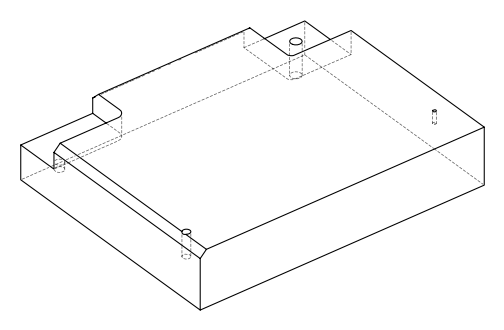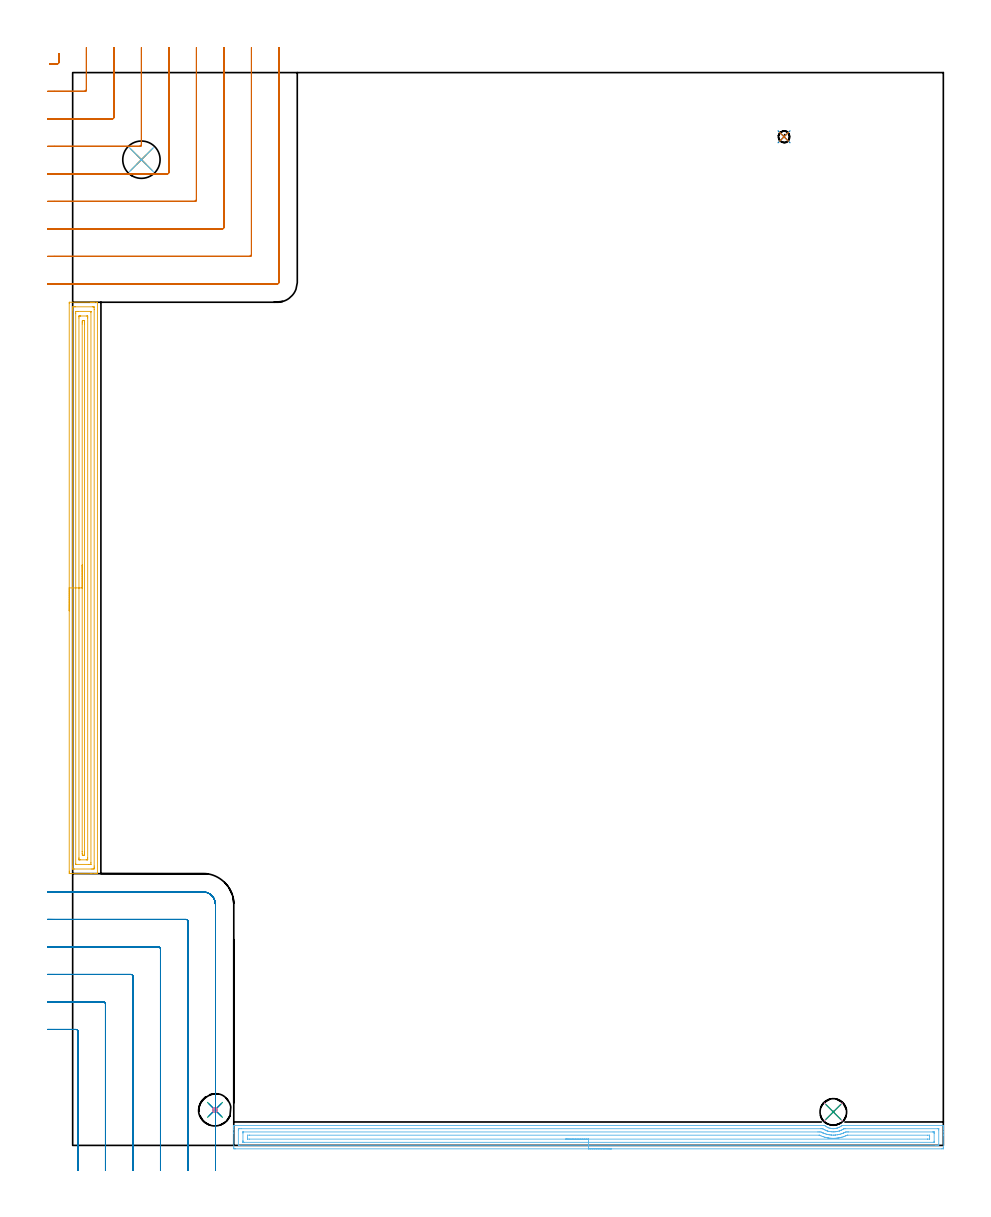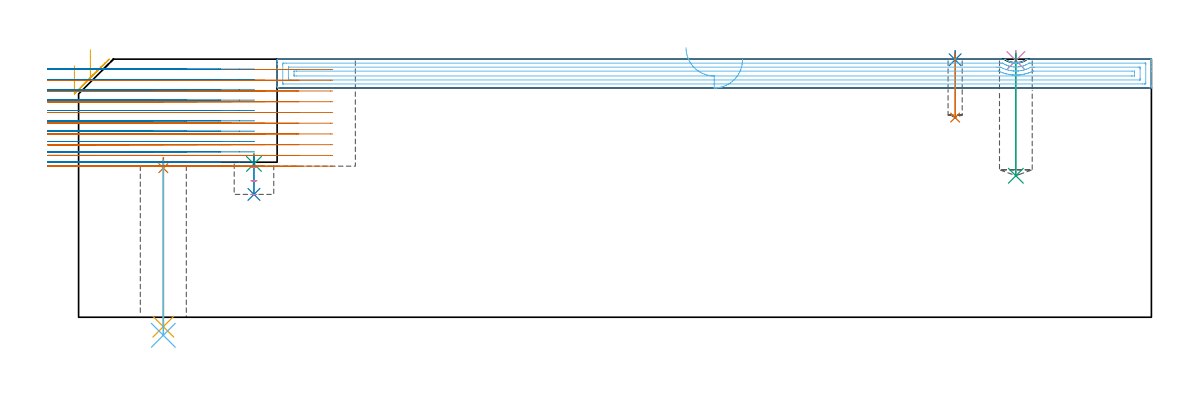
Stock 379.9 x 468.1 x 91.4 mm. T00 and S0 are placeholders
(PLAN: 14 operations, 8 tool changes, 61 min)
(1 SPOT_DRILL | STEP1HOLE | NXT0321_9005460120000 | 0.04 min | 4189 mm3)
(2 SPOT_DRILL_1 | STEP1POCKET | NXT0321_9005460120000 | 0.03 min | 0 mm3)
(3 SPOT_DRILL_2 | STEP1POCKET_1 | NXT0321_9005460120000 | 0.04 min | 4021 mm3)
(4 SPOT_DRILL_3 | STEP1POCKET_2 | NXT0321_9005460120000 | 0.03 min | 2 mm3)
(5 DRILL_THROUGH_HOLE_INTO_CENTER | STEP1HOLE | NXT0301_072 | 0.24 min | 4297 mm3)
(6 DRILL_TO_ENLARGE_THROUGH_HOLE | STEP1HOLE | UGT0301_287 | 0.26 min | 10539 mm3)
(7 DRILL_BLIND_HOLE_INTO_CENTER | STEP1POCKET | NXT0301_021 | 0.09 min | 387 mm3)
(8 DRILL_BLIND_HOLE_INTO_CENTER_1 | STEP1POCKET_1 | NXT0301_128 | 0.06 min | 1249 mm3)
(9 DRILL_BLIND_HOLE_INTO_CENTER_2 | STEP1POCKET_2 | NXT0301_087 | 0.17 min | 4196 mm3)
(10 MILL_ROUGH_BLIND_HOLE_CONTOUR | STEP1POCKET_1 | UGT0201_129 | Spiral | 0.13 min | 1137 mm3)
(11 AREA_MILL | FG_CHAMFER_SURFACE | UGT0205_001 | 10.18 min | 19858 mm3)
(12 AREA_MILL_1 | FG_CHAMFER_SURFACE_1 | UGT0205_001 | 10.15 min | 16409 mm3)
(13 MILL_CORNER_NOTCH_RECTANGULAR | CORNER_NOTCH_RECTANGULAR | NXT0201_012 | Follow Part, ap 4, ae 75% | 21.73 min | 363151 mm3)
(14 MILL_CORNER_NOTCH_RECTANGULAR_1 | CORNER_NOTCH_RECTANGULAR_1 | NXT0201_012 | Follow Part, ap 4, ae 75% | 17.79 min | 297462 mm3)
(TOOL NXT0321_9005460120000 | NC Spot Drill, 142deg, 12mm, Carbide, Uncoated | D12 PA142 FL30 Z2)
(TOOL NXT0301_072 | Carbide Drill 10.1mm [860.1-1010-051A1-MM 2214] | D10.1 PA140 FL71 Z2)
(TOOL UGT0301_287 | Twist Drill 16.3 mm | D16.3 PA118 FL125 Z2)
(TOOL NXT0301_021 | Carbide Drill 5mm [860.1-0500-015A1-MM 2214] | D5 PA140 FL28 Z2)
(TOOL NXT0301_128 | Carbide Drill 12mm [861.1-1200-036A1-GP GC34] | D12 PA150 FL37.4 Z2)
(TOOL NXT0301_087 | Carbide Drill 11.6mm [860.1-1160-058A1-MM 2214] | D11.6 PA140 FL72 Z2)
(TOOL UGT0201_129 | Carbide End Mill 11.9 | D11.9 FL15 Z4)
(TOOL UGT0205_001 | Chamfer Mill 20 x 3 x 45 deg. | D20 FL50 Z2)
(TOOL NXT0201_012 | ENDMILL 16mm [2P460-1600-NA 1630] | D16 FL38 Z6)
(OP 1 SPOT_DRILL)
G17 G21 G94 G90
T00 M6
G54
G17 G0 G90 X30. Y430.1 S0 M3
G43 Z101.4 H0
G94 G81 G98 Z52.798 F250. R56.5
G80
M5
M2
(OP 2 SPOT_DRILL_1)
G17 G21 G94 G90
T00 M6
G54
G17 G0 G90 X310.4 Y440.1 S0 M3
G43 Z101.4 H0
G94 G81 G98 Z91.185 F250. R94.4
G80
M5
M2
(OP 3 SPOT_DRILL_2)
G17 G21 G94 G90
T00 M6
G54
G17 G0 G90 X62.1 Y15.5 S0 M3
G43 Z101.4 H0
G94 G81 G98 Z54.297 F250. R57.9
G80
M5
M2
(OP 4 SPOT_DRILL_3)
G17 G21 G94 G90
T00 M6
G54
G17 G0 G90 X331.9 Y14.6 S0 M3
G43 Z101.4 H0
G94 G81 G98 Z90.901 F250. R94.4
G80
M5
M2
(OP 5 DRILL_THROUGH_HOLE_INTO_CENTER)
G17 G21 G94 G90
T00 M6
G54
G17 G0 G90 X30. Y430.1 S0 M3
G43 Z101.4 H1
G94 G73 G98 Z-3.338 F250. Q9.473 R55.5
G80
M5
M2
(OP 6 DRILL_TO_ENLARGE_THROUGH_HOLE)
G17 G21 G94 G90
T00 M6
G54
G17 G0 G90 X30. Y430.1 S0 M3
G43 Z101.4 H0
G94 G73 G98 Z-6.397 F250. Q14.974 R55.5
G80
M5
M2
(OP 7 DRILL_BLIND_HOLE_INTO_CENTER)
G17 G21 G94 G90
T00 M6
G54
G17 G0 G90 X310.4 Y440.1 S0 M3
G43 Z101.4 H1
G94 G81 G98 Z70.7 F250. R93.4
G80
M5
M2
(OP 8 DRILL_BLIND_HOLE_INTO_CENTER_1)
G17 G21 G94 G90
T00 M6
G54
G17 G0 G90 X62.1 Y15.5 S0 M3
G43 Z101.4 H1
G94 G81 G98 Z43.5 F250. R56.9
G80
M5
M2
(OP 9 DRILL_BLIND_HOLE_INTO_CENTER_2)
G17 G21 G94 G90
T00 M6
G54
G17 G0 G90 X331.9 Y14.6 S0 M3
G43 Z101.4 H1
G94 G81 G98 Z50.1 F250. R93.4
G80
M5
M2
(OP 10 MILL_ROUGH_BLIND_HOLE_CONTOUR)
G17 G21 G94 G90
T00 M6
G54
G17 G0 G90 X62.1 Y15.5 S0 M3
G43 Z101.4 H0
Z53.1
G94 G3 X62.625 Y16.025 R0.525 F250.
X62.1 Y16.55 R0.525
X61.05 Y15.5 R1.05
X62.1 Y16.55 R-1.05
X61.575 Y16.025 R0.525
X62.1 Y15.5 R0.525
G0 Z48.3
G3 X62.625 Y16.025 R0.525
X62.1 Y16.55 R0.525
X61.05 Y15.5 R1.05
X62.1 Y16.55 R-1.05
X61.575 Y16.025 R0.525
X62.1 Y15.5 R0.525
G0 Z43.5
G3 X62.625 Y16.025 R0.525
X62.1 Y16.55 R0.525
X61.05 Y15.5 R1.05
X62.1 Y16.55 R-1.05
X61.575 Y16.025 R0.525
X62.1 Y15.5 R0.525
G0 Z101.4
M5
M2
(OP 11 AREA_MILL)
G17 G21 G94 G90
T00 M6
G54
G17 G0 G90 X-1.5 Y233.25 S1061 M3
G43 Z101.4 H0
Z89.1
G94 G1 Y233.288 Z88.228 F250.
Y233.402 Z87.363
Y233.591 Z86.512
Y233.853 Z85.68
Y234.187 Z84.874
Y234.59 Z84.1
Y235.058 Z83.364
Y235.59 Z82.672
Y236.179 Z82.029
Y236.822 Z81.44
Y237.514 Z80.908
Y238.25 Z80.44
Y239.024 Z80.037
Y239.83 Z79.703
Y240.662 Z79.441
Y241.514 Z79.252
Y242.378 Z79.138
Y243.25 Z79.1
Y367.295
X-1.495 Y367.756 Z79.103
X-1.492 Y367.89 Z79.106
X-1.353 Y367.9 Z79.244
X7.73 Z88.324
X8.297 Z88.894
X8.61 Z89.206
X9.177 Z89.773
X9.49 Z90.084
X10.495 Y367.899 Z91.094
X10.794 Y367.89 Z91.393
X10.8 Y367.741 Z91.4
Y118.759
X10.794 Y118.61 Z91.393
X10.494 Y118.6 Z91.093
X10.115 Z90.715
X9.49 Z90.084
X8.297 Z88.894
X7.73 Z88.324
X-0.786 Z79.811
X-1.07 Y118.601 Z79.528
X-1.285 Y118.604 Z79.312
X-1.492 Y118.61 Z79.106
X-1.495 Y118.773 Z79.103
X-1.499 Y119.205 Z79.101
X-1.5 Y119.641 Z79.1
Y243.25
X-0.086 Z80.514
Y364.618
X-0.084 Y365.403 Z80.516
X-0.082 Y365.51 Z80.518
X-0.071 Y365.89 Z80.529
X0.309 Y365.897 Z80.909
X0.69 Y365.899 Z81.29
X1.186 Y365.9 Z81.786
X8.61 Y365.899 Z89.21
X9.109 Y365.896 Z89.709
X9.298 Y365.89 Z89.898
X9.379 Y365.864 Z89.979
X9.384 Y365.618 Z89.984
X9.385 Y365.51 Z89.985
X9.386 Y364.723 Z89.986
Y121.882
X9.384 Y121.097 Z89.984
X9.382 Y120.99 Z89.982
X9.371 Y120.61 Z89.971
X8.991 Y120.603 Z89.591
X8.61 Y120.601 Z89.21
X8.114 Y120.6 Z88.714
X0.69 Y120.601 Z81.29
X0.191 Y120.604 Z80.791
X0.001 Y120.61 Z80.601
X-0.079 Y120.636 Z80.521
X-0.084 Y120.882 Z80.516
X-0.085 Y120.99 Z80.515
X-0.086 Y121.777 Z80.514
Y243.25
X1.328 Z81.928
X1.329 Y363.078 Z81.929
X1.334 Y363.725 Z81.934
X1.335 Y363.846 Z81.935
X1.346 Y363.891 Z81.946
X1.402 Y363.896 Z82.002
X1.57 Y363.898 Z82.17
X2.278 Y363.9 Z82.878
X7.73 Y363.898 Z88.33
X7.902 Y363.894 Z88.502
X7.95 Y363.89 Z88.55
X7.965 Y363.885 Z88.565
X7.967 Y363.871 Z88.567
X7.97 Y363.807 Z88.57
X7.971 Y363.725 Z88.571
Y363.48
Y123.423
X7.966 Y122.775 Z88.566
X7.965 Y122.654 Z88.565
X7.954 Y122.61 Z88.554
X7.898 Y122.604 Z88.498
X7.73 Y122.602 Z88.33
X7.022 Y122.6 Z87.622
X1.57 Y122.601 Z82.17
X1.398 Y122.606 Z81.998
X1.35 Y122.61 Z81.95
X1.335 Y122.615 Z81.935
X1.333 Y122.629 Z81.933
X1.33 Y122.693 Z81.93
X1.329 Y122.775 Z81.929
X1.328 Y123.02 Z81.928
Y243.25
X2.743 Z83.343
Y361.048
X2.747 Y361.64 Z83.347
X2.75 Y361.841 Z83.35
X2.758 Y361.89 Z83.358
X2.805 Y361.893 Z83.405
X2.91 Y361.896 Z83.51
X3.33 Y361.9 Z83.93
X3.37 Z83.97
X6.01 Z86.61
X6.394 Y361.898 Z86.994
X6.49 Y361.896 Z87.09
X6.536 Y361.891 Z87.136
X6.551 Y361.887 Z87.151
X6.552 Y361.873 Z87.152
X6.555 Y361.776 Z87.155
X6.557 Y361.345 Z87.157
Y361.048
Y125.452
X6.553 Y124.86 Z87.153
X6.55 Y124.659 Z87.15
X6.542 Y124.61 Z87.142
X6.494 Y124.607 Z87.094
X6.39 Y124.604 Z86.99
X5.97 Y124.6 Z86.57
X5.93 Z86.53
X3.29 Z83.89
X2.906 Y124.602 Z83.506
X2.81 Y124.604 Z83.41
X2.763 Y124.609 Z83.363
X2.749 Y124.613 Z83.349
X2.748 Y124.627 Z83.348
X2.745 Y124.724 Z83.345
X2.743 Y125.155 Z83.343
Y125.452
Y243.25
X4.157 Z84.757
Y358.425
X4.16 Y359.263 Z84.76
X4.162 Y359.312 Z84.762
X4.21 Y359.89 Z84.81
X4.467 Y359.895 Z85.067
X5.09 Y359.89 Z85.69
X5.138 Y359.263 Z85.738
X5.14 Y359.212 Z85.74
X5.143 Y358.371 Z85.743
Y358.317
Y128.075
X5.14 Y127.237 Z85.74
X5.138 Y127.188 Z85.738
X5.09 Y126.61 Z85.69
X4.832 Y126.605 Z85.432
X4.21 Y126.61 Z84.81
X4.162 Y127.237 Z84.762
X4.16 Y127.288 Z84.76
X4.157 Y128.129 Z84.757
Y128.183
Y243.25
Y244.122 Z84.795
Y244.986 Z84.909
Y245.838 Z85.098
Y246.67 Z85.36
Y247.476 Z85.694
Y248.25 Z86.097
Y248.986 Z86.565
Y249.678 Z87.096
Y250.321 Z87.686
Y250.91 Z88.329
Y251.442 Z89.021
Y251.91 Z89.757
Y252.313 Z90.531
Y252.647 Z91.337
Y252.909 Z92.169
Y253.098 Z93.02
Y253.212 Z93.885
Y253.25 Z94.757
G0 Z101.4
M5
M2
(OP 12 AREA_MILL_1)
G17 G21 G94 G90
T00 M6
G54
G17 G0 G90 X235.1 Y-1.5 S1061 M3
G43 Z101.4 H0
Z91.2
G94 G1 X235.062 Z90.328 F250.
X234.948 Z89.464
X234.759 Z88.612
X234.497 Z87.78
X234.163 Z86.974
X233.76 Z86.2
X233.292 Z85.464
X232.76 Z84.772
X232.171 Z84.129
X231.528 Z83.54
X230.836 Z83.008
X230.1 Z82.54
X229.326 Z82.137
X228.52 Z81.803
X227.688 Z81.541
X226.836 Z81.352
X225.972 Z81.238
X225.1 Z81.2
X70.924
X70.656 Y-1.497 Z81.202
X70.31 Y-1.492 Z81.206
X70.3 Y-1.141 Z81.557
Y5.388 Z88.083
Y6.822 Z89.519
Y7.177 Z89.872
Y7.885 Z90.585
Y8.202 Z90.901
X70.307 Y8.631 Z91.322
X70.31 Y8.697 Z91.389
X70.477 Y8.7 Z91.4
X327.884
X328.117 Y8.696 Z91.39
X328.142 Y8.681 Z91.376
X328.269 Y8.584 Z91.282
X328.706 Y8.271 Z90.971
X329.162 Y7.999 Z90.696
X329.626 Y7.767 Z90.466
X329.758 Y7.715 Z90.414
X329.838 Y7.684 Z90.382
X330.055 Y7.609 Z90.306
X330.5 Y7.484 Z90.179
X330.565 Y7.471 Z90.165
X330.709 Y7.44 Z90.136
X330.894 Y7.4 Z90.099
X330.902 Y7.399 Z90.097
X330.949 Y7.39 Z90.087
X331.012 Y7.382 Z90.077
X331.394 Y7.329 Z90.027
X331.618 Y7.311 Z90.01
X331.64 Y7.31 Z90.009
X331.793 Y7.309 Z89.998
X331.842 Y7.306 Z89.999
X331.887 Z90.001
X332.018 Y7.309 Z89.998
X332.066 Y7.308 Z90.001
X332.197 Y7.314 Z90.013
X332.289 Y7.319 Z90.018
X332.735 Y7.373 Z90.068
X332.8 Y7.385 Z90.08
X332.889 Y7.4 Z90.098
X332.939 Y7.409 Z90.108
X333.105 Y7.441 Z90.138
X333.184 Y7.456 Z90.152
X333.247 Y7.474 Z90.168
X333.559 Y7.556 Z90.254
X333.628 Y7.575 Z90.272
X334.172 Y7.767 Z90.466
X334.286 Y7.821 Z90.521
X334.522 Y7.935 Z90.632
X334.975 Y8.197 Z90.896
X335.415 Y8.493 Z91.192
X335.481 Y8.545 Z91.244
X335.657 Y8.68 Z91.375
X335.683 Y8.696 Z91.39
X335.928 Y8.7 Z91.4
X379.723
X379.89 Y8.697 Z91.389
X379.893 Y8.631 Z91.322
X379.9 Y8.201 Z90.901
Y7.885 Z90.585
Y7.177 Z89.872
Y5.928 Z88.625
Y4.494 Z87.19
Y-0.871 Z81.827
X379.898 Y-1.493 Z81.205
X379.895 Y-1.494 Z81.203
X379.276 Y-1.5 Z81.2
X225.1
Y-0.086 Z82.614
X72.602 Y-0.085 Z82.615
X72.384 Y-0.082 Z82.618
X72.324 Y-0.079 Z82.621
X72.309 Y-0.076 Z82.624
X72.306 Y-0.071 Z82.629
X72.302 Y-0.035 Z82.665
X72.301 Y0.023 Z82.723
X72.3 Y0.435 Z83.135
X72.301 Y6.693 Z89.393
X72.308 Y7.177 Z89.877
X72.31 Y7.273 Z89.973
X72.494 Y7.281 Z89.981
X72.604 Y7.284 Z89.984
X72.711 Y7.285 Z89.985
X73.496 Y7.286 Z89.986
X326.543
X326.936 Y7.284 Z89.984
X327.132 Y7.281 Z89.981
X327.228 Y7.279 Z89.979
X327.29 Y7.262 Z89.962
X327.435 Y7.178 Z89.878
X328.006 Y6.852 Z89.552
X328.331 Y6.688 Z89.388
X328.494 Y6.609 Z89.309
X328.783 Y6.488 Z89.188
X329.201 Y6.33 Z89.03
X329.225 Y6.321 Z89.021
X329.242 Y6.316 Z89.016
X329.358 Y6.282 Z88.982
X329.96 Y6.127 Z88.827
X330.118 Y6.093 Z88.793
X330.357 Y6.044 Z88.744
X331.012 Y5.947 Z88.647
X331.382 Y5.913 Z88.613
X331.906 Y5.896 Z88.596
X332.283 Y5.905 Z88.605
X332.8 Y5.952 Z88.652
X333.096 Y5.986 Z88.686
X333.694 Y6.094 Z88.794
X333.848 Y6.128 Z88.828
X334.435 Y6.282 Z88.982
X334.566 Y6.325 Z89.025
X334.587 Y6.332 Z89.032
X335.201 Y6.562 Z89.262
X335.481 Y6.694 Z89.394
X335.802 Y6.856 Z89.556
X336.375 Y7.186 Z89.886
X336.481 Y7.251 Z89.951
X336.526 Y7.278 Z89.978
X336.572 Y7.28 Z89.98
X336.767 Y7.283 Z89.983
X337.16 Y7.286 Z89.986
X337.269
X377.598 Y7.285 Z89.985
X377.816 Y7.282 Z89.982
X377.876 Y7.279 Z89.979
X377.891 Y7.276 Z89.976
X377.894 Y7.271 Z89.971
X377.898 Y7.235 Z89.935
X377.899 Y7.177 Z89.877
X377.9 Y6.765 Z89.465
X377.899 Y0.507 Z83.207
X377.892 Y0.023 Z82.723
X377.89 Y-0.073 Z82.627
X377.706 Y-0.081 Z82.619
X377.596 Y-0.084 Z82.616
X377.488 Y-0.085 Z82.615
X376.704 Y-0.086 Z82.614
X225.1
Y1.328 Z84.028
X74.982 Y1.329 Z84.029
X74.499 Y1.331 Z84.031
X74.339 Y1.334 Z84.034
X74.319 Y1.335 Z84.035
X74.31 Y1.374 Z84.074
X74.305 Y1.48 Z84.18
X74.302 Y1.613 Z84.313
X74.3 Y1.812 Z84.512
Y2.011 Z84.711
Y5.388 Z88.088
Y5.587 Z88.287
X74.304 Y5.786 Z88.486
X74.308 Y5.843 Z88.543
X74.312 Y5.866 Z88.566
X74.32 Y5.867 Z88.567
X74.378 Y5.87 Z88.57
X74.499 Y5.871 Z88.571
X325.167
X325.65 Y5.869 Z88.569
X326.066 Y5.865 Z88.565
X326.543 Y5.857 Z88.557
X326.842 Y5.702 Z88.402
X327.415 Y5.41 Z88.11
X327.437 Y5.401 Z88.101
X327.467 Y5.388 Z88.088
X328.331 Y5.063 Z87.763
X328.792 Y4.927 Z87.627
X329.225 Y4.812 Z87.512
X329.954 Y4.659 Z87.359
X330.118 Y4.632 Z87.332
X330.531 Y4.573 Z87.273
X330.99 Y4.516 Z87.216
X331.012 Y4.514 Z87.214
X331.259 Y4.494 Z87.194
X331.906 Y4.476 Z87.176
X331.924
X332.517 Y4.494 Z87.194
X332.776 Y4.518 Z87.218
X332.8 Y4.52 Z87.22
X333.574 Y4.613 Z87.313
X333.694 Y4.634 Z87.334
X334.329 Y4.753 Z87.453
X334.587 Y4.813 Z87.513
X335.039 Y4.936 Z87.636
X335.481 Y5.074 Z87.774
X335.711 Y5.158 Z87.858
X336.332 Y5.388 Z88.088
X336.362 Y5.401 Z88.101
X336.375 Y5.408 Z88.108
X336.956 Y5.701 Z88.401
X337.269 Y5.863 Z88.563
X337.683 Y5.868 Z88.568
X338.162 Y5.87 Z88.57
X338.573 Y5.871 Z88.571
X375.218
X375.701 Y5.869 Z88.569
X375.861 Y5.866 Z88.566
X375.881 Y5.865 Z88.565
X375.89 Y5.826 Z88.526
X375.895 Y5.72 Z88.42
X375.898 Y5.587 Z88.287
X375.9 Y5.388 Z88.088
Y5.189 Z87.889
Y1.812 Z84.512
Y1.613 Z84.313
X375.896 Y1.414 Z84.114
X375.892 Y1.357 Z84.057
X375.888 Y1.334 Z84.034
X375.88 Y1.333 Z84.033
X375.822 Y1.33 Z84.03
X375.701 Y1.329 Z84.029
X225.1 Y1.328 Z84.028
Y2.743 Z85.443
X77.143
X76.323 Y2.75 Z85.45
X76.31 Y2.753 Z85.453
X76.307 Y2.775 Z85.475
X76.303 Y2.828 Z85.528
X76.301 Y2.937 Z85.637
X76.3 Y3.153 Z85.853
X76.301 Y4.261 Z86.961
X76.303 Y4.371 Z87.071
X76.307 Y4.425 Z87.125
X76.309 Y4.448 Z87.148
X76.33 Y4.451 Z87.151
X77.18 Y4.457 Z87.157
X77.217
X325.687
X325.793 Y4.453 Z87.153
X325.844 Y4.45 Z87.15
X325.926 Y4.415 Z87.115
X326.543 Y4.141 Z86.841
X327.126 Y3.912 Z86.612
X327.437 Y3.798 Z86.498
X328.084 Y3.6 Z86.3
X328.331 Y3.532 Z86.232
X328.423 Y3.508 Z86.208
X328.522 Y3.486 Z86.186
X329.225 Y3.337 Z86.037
X329.553 Y3.271 Z85.971
X329.731 Y3.244 Z85.944
X330.118 Y3.189 Z85.889
X330.584 Y3.134 Z85.834
X330.842 Y3.11 Z85.81
X331.012 Y3.098 Z85.798
X331.539 Y3.073 Z85.773
X331.696 Y3.069 Z85.769
X331.906 Y3.067 Z85.767
X332.426 Y3.079 Z85.779
X332.586 Y3.087 Z85.787
X332.8 Y3.101 Z85.801
X333.256 Y3.143 Z85.843
X333.54 Y3.173 Z85.873
X333.694 Y3.192 Z85.892
X334.053 Y3.24 Z85.94
X334.225 Y3.269 Z85.969
X334.587 Y3.334 Z86.034
X334.81 Y3.378 Z86.078
X334.963 Y3.411 Z86.111
X335.481 Y3.536 Z86.236
X335.532 Y3.549 Z86.249
X335.718 Y3.6 Z86.3
X336.218 Y3.757 Z86.457
X336.375 Y3.809 Z86.509
X336.874 Y3.995 Z86.695
X337.269 Y4.146 Z86.846
X337.511 Y4.252 Z86.952
X337.777 Y4.372 Z87.072
X337.951 Y4.45 Z87.15
X338.162 Y4.456 Z87.156
X338.2 Y4.457 Z87.157
X373.057
X373.876 Y4.45 Z87.15
X373.89 Y4.447 Z87.147
X373.893 Y4.425 Z87.125
X373.897 Y4.372 Z87.072
X373.899 Y4.263 Z86.963
X373.9 Y4.047 Z86.747
X373.899 Y2.939 Z85.639
X373.897 Y2.829 Z85.529
X373.893 Y2.775 Z85.475
X373.891 Y2.752 Z85.452
X373.87 Y2.749 Z85.449
X373.02 Y2.743 Z85.443
X372.983
X225.1
X224.228 Z85.481
X223.364 Z85.595
X222.512 Z85.783
X221.68 Z86.046
X220.874 Z86.38
X220.1 Z86.782
X219.364 Z87.251
X218.672 Z87.782
X218.029 Z88.372
X217.44 Z89.015
X216.908 Z89.707
X216.44 Z90.443
X216.037 Z91.216
X215.703 Z92.022
X215.441 Z92.854
X215.252 Z93.706
X215.138 Z94.571
X215.1 Z95.443
G0 Z101.4
M5
M2
(OP 13 MILL_CORNER_NOTCH_RECTANGULAR)
G17 G21 G94 G90
T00 M6
G54
G17 G0 G90 X-10.04 Y471.9 S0 M3
G43 Z101.534 H1
Z87.731
G94 G1 X-7.04 F250.
X-6.793
G3 X-6. Y472.693 R0.8
G1 Y473.392
Y476.392
G0 Z101.534
X-11. Y459.891
Z87.731
G1 X-8. Y459.9
X-7.762 F500.
X5.207
G3 X6. Y460.693 R0.8
G1 Y476.1
Y479.1 F250.
G0 Z101.534
X-11. Y447.89
Z87.731
G1 X-8. Y447.9
X-7.762 F500.
X17.206
G3 X18. Y448.694 R0.8
G1 Y476.1
Y479.1 F250.
G0 Z101.534
X-11. Y435.888
Z87.731
G1 X-8. Y435.9
X-7.762 F500.
X29.206
G3 X30. Y436.694 R0.8
G1 Y476.1
Y479.1 F250.
G0 Z101.534
X-11. Y423.885
Z87.731
G1 X-8. Y423.899
X-7.762 Y423.9 F500.
X41.205
G3 X42. Y424.695 R0.8
G1 Y476.1
Y479.1 F250.
G0 Z101.534
X-11. Y411.879
Z87.731
G1 X-8. Y411.899
X-7.762 Y411.9 F500.
X53.205
G3 X54. Y412.695 R0.8
G1 Y476.1
Y479.1 F250.
G0 Z101.534
X-11. Y399.869
Z87.731
G1 X-8. Y399.899
G2 X-7.762 Y399.9 R24. F500.
G1 X65.205
G3 X66. Y400.695 R0.8
G1 Y476.1
Y479.1 F250.
G0 Z101.534
X-10.999 Y387.838
Z87.731
G1 X-8. Y387.898
G2 X-7.762 Y387.9 R12. F500.
G1 X77.205
G3 X78. Y388.695 R0.8
G1 Y476.1
Y479.1 F250.
G0 Z101.534
X-10.762 Y375.9
Z87.731
G1 X-7.762
X89.204 F500.
G3 X90. Y376.696 R0.8
G1 Y476.1
Y479.1 F250.
G0 Z101.534
X-10.04 Y471.9
Z83.927
G1 X-7.04
X-6.793
G3 X-6. Y472.693 R0.8
G1 Y473.392
Y476.392
G0 Z101.534
X-11. Y459.9
Z83.927
G1 X-8.
X5.206 F500.
G3 X6. Y460.693 R0.8
G1 Y476.1
Y479.1 F250.
G0 Z101.534
X-11. Y447.9
Z83.927
G1 X-8.
X17.206 F500.
G3 X18. Y448.694 R0.8
G1 Y476.1
Y479.1 F250.
G0 Z101.534
X-11. Y435.9
Z83.927
G1 X-8.
X29.206 F500.
G3 X30. Y436.694 R0.8
G1 Y476.1
Y479.1 F250.
G0 Z101.534
X-11. Y423.9
Z83.927
G1 X-8.
X41.205 F500.
G3 X42. Y424.695 R0.8
G1 Y476.1
Y479.1 F250.
G0 Z101.534
X-11. Y411.9
Z83.927
G1 X-8.
X53.205 F500.
G3 X54. Y412.695 R0.8
G1 Y476.1
Y479.1 F250.
G0 Z101.534
X-11. Y399.9
Z83.927
G1 X-8.
X65.205 F500.
G3 X66. Y400.695 R0.8
G1 Y476.1
Y479.1 F250.
G0 Z101.534
X-11. Y387.9
Z83.927
G1 X-8.
X77.205 F500.
G3 X78. Y388.695 R0.8
G1 Y476.1
Y479.1 F250.
G0 Z101.534
X-11. Y375.9
Z83.927
G1 X-8.
X89.204 F500.
G3 X90. Y376.696 R0.8
G1 Y476.1
Y479.1 F250.
G0 Z101.534
X-10.04 Y471.9
Z80.124
G1 X-7.04
X-6.793
G3 X-6. Y472.693 R0.8
G1 Y473.392
Y476.392
G0 Z101.534
X-11. Y459.9
Z80.124
G1 X-8.
X5.207 F500.
G3 X6. Y460.693 R0.8
G1 Y476.1
Y479.1 F250.
G0 Z101.534
X-11. Y447.9
Z80.124
G1 X-8.
X17.206 F500.
G3 X18. Y448.694 R0.8
G1 Y476.1
Y479.1 F250.
G0 Z101.534
X-11. Y435.9
Z80.124
G1 X-8.
X29.206 F500.
G3 X30. Y436.694 R0.8
G1 Y476.1
Y479.1 F250.
G0 Z101.534
X-11. Y423.9
Z80.124
G1 X-8.
X41.205 F500.
G3 X42. Y424.695 R0.8
G1 Y476.1
Y479.1 F250.
G0 Z101.534
X-11. Y411.9
Z80.124
G1 X-8.
X53.205 F500.
G3 X54. Y412.695 R0.8
G1 Y476.1
Y479.1 F250.
G0 Z101.534
X-11. Y399.9
Z80.124
G1 X-8.
X65.205 F500.
G3 X66. Y400.695 R0.8
G1 Y476.1
Y479.1 F250.
G0 Z101.534
X-11. Y387.9
Z80.124
G1 X-8.
X77.205 F500.
G3 X78. Y388.695 R0.8
G1 Y476.1
Y479.1 F250.
G0 Z101.534
X-11. Y375.9
Z80.124
G1 X-8.
X89.204 F500.
G3 X90. Y376.696 R0.8
G1 Y476.1
Y479.1 F250.
G0 Z101.534
X-10.04 Y471.9
Z76.321
G1 X-7.04
X-6.793
G3 X-6. Y472.693 R0.8
G1 Y473.392
Y476.392
G0 Z101.534
X-11. Y459.9
Z76.321
G1 X-8.
X5.206 F500.
G3 X6. Y460.694 R0.8
G1 Y476.1
Y479.1 F250.
G0 Z101.534
X-11. Y447.9
Z76.321
G1 X-8.
X17.206 F500.
G3 X18. Y448.694 R0.8
G1 Y476.1
Y479.1 F250.
G0 Z101.534
X-11. Y435.9
Z76.321
G1 X-8.
X29.206 F500.
G3 X30. Y436.694 R0.8
G1 Y476.1
Y479.1 F250.
G0 Z101.534
X-11. Y423.9
Z76.321
G1 X-8.
X41.205 F500.
G3 X42. Y424.695 R0.8
G1 Y476.1
Y479.1 F250.
G0 Z101.534
X-11. Y411.9
Z76.321
G1 X-8.
X53.205 F500.
G3 X54. Y412.695 R0.8
G1 Y476.1
Y479.1 F250.
G0 Z101.534
X-11. Y399.9
Z76.321
G1 X-8.
X65.205 F500.
G3 X66. Y400.695 R0.8
G1 Y476.1
Y479.1 F250.
G0 Z101.534
X-11. Y387.9
Z76.321
G1 X-8.
X77.205 F500.
G3 X78. Y388.695 R0.8
G1 Y476.1
Y479.1 F250.
G0 Z101.534
X-11. Y375.9
Z76.321
G1 X-8.
X89.204 F500.
G3 X90. Y376.696 R0.8
G1 Y476.1
Y479.1 F250.
G0 Z101.534
X-10.04 Y471.9
Z72.517
G1 X-7.04
X-6.793
G3 X-6. Y472.693 R0.8
G1 Y473.392
Y476.392
G0 Z101.534
X-11. Y459.9
Z72.517
G1 X-8.
X5.206 F500.
G3 X6. Y460.694 R0.8
G1 Y476.1
Y479.1 F250.
G0 Z101.534
X-11. Y447.9
Z72.517
G1 X-8.
X17.206 F500.
G3 X18. Y448.694 R0.8
G1 Y476.1
Y479.1 F250.
G0 Z101.534
X-11. Y435.9
Z72.517
G1 X-8.
X29.206 F500.
G3 X30. Y436.694 R0.8
G1 Y476.1
Y479.1 F250.
G0 Z101.534
X-11. Y423.9
Z72.517
G1 X-8.
X41.205 F500.
G3 X42. Y424.695 R0.8
G1 Y476.1
Y479.1 F250.
G0 Z101.534
X-11. Y411.9
Z72.517
G1 X-8.
X53.205 F500.
G3 X54. Y412.695 R0.8
G1 Y476.1
Y479.1 F250.
G0 Z101.534
X-11. Y399.9
Z72.517
G1 X-8.
X65.205 F500.
G3 X66. Y400.695 R0.8
G1 Y476.1
Y479.1 F250.
G0 Z101.534
X-11. Y387.9
Z72.517
G1 X-8.
X77.205 F500.
G3 X78. Y388.695 R0.8
G1 Y476.1
Y479.1 F250.
G0 Z101.534
X-11. Y375.9
Z72.517
G1 X-8.
X89.204 F500.
G3 X90. Y376.696 R0.8
G1 Y476.1
Y479.1 F250.
G0 Z101.534
X-10.04 Y471.9
Z68.714
G1 X-7.04
X-6.793
G3 X-6. Y472.693 R0.8
G1 Y473.392
Y476.392
G0 Z101.534
X-11. Y459.9
Z68.714
G1 X-8.
X5.206 F500.
G3 X6. Y460.694 R0.8
G1 Y476.1
Y479.1 F250.
G0 Z101.534
X-11. Y447.9
Z68.714
G1 X-8.
X17.206 F500.
G3 X18. Y448.694 R0.8
G1 Y476.1
Y479.1 F250.
G0 Z101.534
X-11. Y435.9
Z68.714
G1 X-8.
X29.206 F500.
G3 X30. Y436.694 R0.8
G1 Y476.1
Y479.1 F250.
G0 Z101.534
X-11. Y423.9
Z68.714
G1 X-8.
X41.205 F500.
G3 X42. Y424.695 R0.8
G1 Y476.1
Y479.1 F250.
G0 Z101.534
X-11. Y411.9
Z68.714
G1 X-8.
X53.205 F500.
G3 X54. Y412.695 R0.8
G1 Y476.1
Y479.1 F250.
G0 Z101.534
X-11. Y399.9
Z68.714
G1 X-8.
X65.205 F500.
G3 X66. Y400.695 R0.8
G1 Y476.1
Y479.1 F250.
G0 Z101.534
X-11. Y387.9
Z68.714
G1 X-8.
X77.205 F500.
G3 X78. Y388.695 R0.8
G1 Y476.1
Y479.1 F250.
G0 Z101.534
X-11. Y375.9
Z68.714
G1 X-8.
X89.204 F500.
G3 X90. Y376.696 R0.8
G1 Y476.1
Y479.1 F250.
G0 Z101.534
X-10.04 Y471.9
Z64.91
G1 X-7.04
X-6.793
G3 X-6. Y472.693 R0.8
G1 Y473.392
Y476.392
G0 Z101.534
X-11. Y459.9
Z64.91
G1 X-8.
X5.206 F500.
G3 X6. Y460.694 R0.8
G1 Y476.1
Y479.1 F250.
G0 Z101.534
X-11. Y447.9
Z64.91
G1 X-8.
X17.206 F500.
G3 X18. Y448.694 R0.8
G1 Y476.1
Y479.1 F250.
G0 Z101.534
X-11. Y435.9
Z64.91
G1 X-8.
X29.206 F500.
G3 X30. Y436.694 R0.8
G1 Y476.1
Y479.1 F250.
G0 Z101.534
X-11. Y423.9
Z64.91
G1 X-8.
X41.205 F500.
G3 X42. Y424.695 R0.8
G1 Y476.1
Y479.1 F250.
G0 Z101.534
X-11. Y411.9
Z64.91
G1 X-8.
X53.205 F500.
G3 X54. Y412.695 R0.8
G1 Y476.1
Y479.1 F250.
G0 Z101.534
X-11. Y399.9
Z64.91
G1 X-8.
X65.205 F500.
G3 X66. Y400.695 R0.8
G1 Y476.1
Y479.1 F250.
G0 Z101.534
X-11. Y387.9
Z64.91
G1 X-8.
X77.205 F500.
G3 X78. Y388.695 R0.8
G1 Y476.1
Y479.1 F250.
G0 Z101.534
X-11. Y375.9
Z64.91
G1 X-8.
X89.204 F500.
G3 X90. Y376.696 R0.8
G1 Y476.1
Y479.1 F250.
G0 Z101.534
X-10.04 Y471.9
Z61.107
G1 X-7.04
X-6.793
G3 X-6. Y472.693 R0.8
G1 Y473.392
Y476.392
G0 Z101.534
X-11. Y459.9
Z61.107
G1 X-8.
X5.206 F500.
G3 X6. Y460.694 R0.8
G1 Y476.1
Y479.1 F250.
G0 Z101.534
X-11. Y447.9
Z61.107
G1 X-8.
X17.206 F500.
G3 X18. Y448.694 R0.8
G1 Y476.1
Y479.1 F250.
G0 Z101.534
X-11. Y435.9
Z61.107
G1 X-8.
X29.206 F500.
G3 X30. Y436.694 R0.8
G1 Y476.1
Y479.1 F250.
G0 Z101.534
X-11. Y423.9
Z61.107
G1 X-8.
X41.205 F500.
G3 X42. Y424.695 R0.8
G1 Y476.1
Y479.1 F250.
G0 Z101.534
X-11. Y411.9
Z61.107
G1 X-8.
X53.205 F500.
G3 X54. Y412.695 R0.8
G1 Y476.1
Y479.1 F250.
G0 Z101.534
X-11. Y399.9
Z61.107
G1 X-8.
X65.205 F500.
G3 X66. Y400.695 R0.8
G1 Y476.1
Y479.1 F250.
G0 Z101.534
X-11. Y387.9
Z61.107
G1 X-8.
X77.205 F500.
G3 X78. Y388.695 R0.8
G1 Y476.1
Y479.1 F250.
G0 Z101.534
X-11. Y375.9
Z61.107
G1 X-8.
X89.204 F500.
G3 X90. Y376.696 R0.8
G1 Y476.1
Y479.1 F250.
G0 Z101.534
X-10.04 Y471.9
Z57.303
G1 X-7.04
X-6.793
G3 X-6. Y472.693 R0.8
G1 Y473.392
Y476.392
G0 Z101.534
X-11. Y459.9
Z57.303
G1 X-8.
X5.206 F500.
G3 X6. Y460.694 R0.8
G1 Y476.1
Y479.1 F250.
G0 Z101.534
X-11. Y447.9
Z57.303
G1 X-8.
X17.206 F500.
G3 X18. Y448.694 R0.8
G1 Y476.1
Y479.1 F250.
G0 Z101.534
X-11. Y435.9
Z57.303
G1 X-8.
X29.206 F500.
G3 X30. Y436.694 R0.8
G1 Y476.1
Y479.1 F250.
G0 Z101.534
X-11. Y423.9
Z57.303
G1 X-8.
X41.205 F500.
G3 X42. Y424.695 R0.8
G1 Y476.1
Y479.1 F250.
G0 Z101.534
X-11. Y411.9
Z57.303
G1 X-8.
X53.205 F500.
G3 X54. Y412.695 R0.8
G1 Y476.1
Y479.1 F250.
G0 Z101.534
X-11. Y399.9
Z57.303
G1 X-8.
X65.205 F500.
G3 X66. Y400.695 R0.8
G1 Y476.1
Y479.1 F250.
G0 Z101.534
X-11. Y387.9
Z57.303
G1 X-8.
X77.205 F500.
G3 X78. Y388.695 R0.8
G1 Y476.1
Y479.1 F250.
G0 Z101.534
X-11. Y375.9
Z57.303
G1 X-8.
X89.204 F500.
G3 X90. Y376.696 R0.8
G1 Y476.1
Y479.1 F250.
G0 Z101.534
X-10.04 Y471.9
Z53.5
G1 X-7.04
X-6.793
G3 X-6. Y472.693 R0.8
G1 Y473.392
Y476.392
G0 Z101.534
X-11. Y459.9
Z53.5
G1 X-8.
X5.206 F500.
G3 X6. Y460.694 R0.8
G1 Y476.1
Y479.1 F250.
G0 Z101.534
X-11. Y447.9
Z53.5
G1 X-8.
X17.206 F500.
G3 X18. Y448.694 R0.8
G1 Y476.1
Y479.1 F250.
G0 Z101.534
X-11. Y435.9
Z53.5
G1 X-8.
X29.206 F500.
G3 X30. Y436.694 R0.8
G1 Y476.1
Y479.1 F250.
G0 Z101.534
X-11. Y423.9
Z53.5
G1 X-8.
X41.205 F500.
G3 X42. Y424.695 R0.8
G1 Y476.1
Y479.1 F250.
G0 Z101.534
X-11. Y411.9
Z53.5
G1 X-8.
X53.205 F500.
G3 X54. Y412.695 R0.8
G1 Y476.1
Y479.1 F250.
G0 Z101.534
X-11. Y399.9
Z53.5
G1 X-8.
X65.205 F500.
G3 X66. Y400.695 R0.8
G1 Y476.1
Y479.1 F250.
G0 Z101.534
X-11. Y387.9
Z53.5
G1 X-8.
X77.205 F500.
G3 X78. Y388.695 R0.8
G1 Y476.1
Y479.1 F250.
G0 Z101.534
X-11. Y375.9
Z53.5
G1 X-8.
X89.204 F500.
G3 X90. Y376.696 R0.8
G1 Y476.1
Y479.1 F250.
G0 Z101.534
M5
M2
(OP 14 MILL_CORNER_NOTCH_RECTANGULAR_1)
G17 G21 G94 G90
T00 M6
G54
G17 G0 G90 X2.3 Y-11. S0 M3
G43 Z101.534 H1
Z87.871
G94 G1 Y-8. F250.
Y49.806 F500.
G3 X1.506 Y50.6 R0.8
G1 X-7.759
X-8.
X-11. Y50.613 F250.
G0 Z101.534
X14.3 Y-11.
Z87.871
G1 Y-8.
Y61.805 F500.
G3 X13.505 Y62.6 R0.8
G1 X-7.759
X-8. Y62.601
X-11. Y62.616 F250.
G0 Z101.534
X26.3 Y-11.
Z87.871
G1 Y-8.
Y73.805 F500.
G3 X25.505 Y74.6 R0.8
G1 X-7.759
X-8. Y74.601
X-11. Y74.621 F250.
G0 Z101.534
X38.3 Y-11.
Z87.871
G1 Y-8.
Y85.805 F500.
G3 X37.505 Y86.6 R0.8
G1 X-7.759
G2 X-8. Y86.601 R24.
G1 X-11. Y86.631 F250.
G0 Z101.534
X50.3 Y-11.
Z87.871
G1 Y-8.
Y97.805 F500.
G3 X49.505 Y98.6 R0.8
G1 X-7.759
G2 X-8. Y98.602 R12.
G1 X-10.999 Y98.663 F250.
G0 Z101.534
X62.3 Y-11.
Z87.871
G1 Y-8.
Y105.2 F500.
G3 X56.9 Y110.6 R5.4
G1 X-7.759
X-10.759 F250.
G0 Z101.534
X2.3 Y-11.
Z84.207
G1 Y-8.
Y49.806 F500.
G3 X1.506 Y50.6 R0.8
G1 X-8.
X-11. F250.
G0 Z101.534
X14.3 Y-11.
Z84.207
G1 Y-8.
Y61.805 F500.
G3 X13.505 Y62.6 R0.8
G1 X-8.
X-11. F250.
G0 Z101.534
X26.3 Y-11.
Z84.207
G1 Y-8.
Y73.805 F500.
G3 X25.505 Y74.6 R0.8
G1 X-8.
X-11. F250.
G0 Z101.534
X38.3 Y-11.
Z84.207
G1 Y-8.
Y85.805 F500.
G3 X37.505 Y86.6 R0.8
G1 X-8.
X-11. F250.
G0 Z101.534
X50.3 Y-11.
Z84.207
G1 Y-8.
Y97.805 F500.
G3 X49.505 Y98.6 R0.8
G1 X-8.
X-11. F250.
G0 Z101.534
X62.3 Y-11.
Z84.207
G1 Y-8.
Y105.2 F500.
G3 X56.9 Y110.6 R5.4
G1 X-8.
X-11. F250.
G0 Z101.534
X2.3 Y-11.
Z80.544
G1 Y-8.
Y49.806 F500.
G3 X1.506 Y50.6 R0.8
G1 X-8.
X-11. F250.
G0 Z101.534
X14.3 Y-11.
Z80.544
G1 Y-8.
Y61.805 F500.
G3 X13.505 Y62.6 R0.8
G1 X-8.
X-11. F250.
G0 Z101.534
X26.3 Y-11.
Z80.544
G1 Y-8.
Y73.805 F500.
G3 X25.505 Y74.6 R0.8
G1 X-8.
X-11. F250.
G0 Z101.534
X38.3 Y-11.
Z80.544
G1 Y-8.
Y85.805 F500.
G3 X37.505 Y86.6 R0.8
G1 X-8.
X-11. F250.
G0 Z101.534
X50.3 Y-11.
Z80.544
G1 Y-8.
Y97.805 F500.
G3 X49.505 Y98.6 R0.8
G1 X-8.
X-11. F250.
G0 Z101.534
X62.3 Y-11.
Z80.544
G1 Y-8.
Y105.2 F500.
G3 X56.9 Y110.6 R5.4
G1 X-8.
X-11. F250.
G0 Z101.534
X2.3 Y-11.
Z76.881
G1 Y-8.
Y49.806 F500.
G3 X1.506 Y50.6 R0.8
G1 X-8.
X-11. F250.
G0 Z101.534
X14.3 Y-11.
Z76.881
G1 Y-8.
Y61.805 F500.
G3 X13.505 Y62.6 R0.8
G1 X-8.
X-11. F250.
G0 Z101.534
X26.3 Y-11.
Z76.881
G1 Y-8.
Y73.805 F500.
G3 X25.505 Y74.6 R0.8
G1 X-8.
X-11. F250.
G0 Z101.534
X38.3 Y-11.
Z76.881
G1 Y-8.
Y85.805 F500.
G3 X37.505 Y86.6 R0.8
G1 X-8.
X-11. F250.
G0 Z101.534
X50.3 Y-11.
Z76.881
G1 Y-8.
Y97.805 F500.
G3 X49.505 Y98.6 R0.8
G1 X-8.
X-11. F250.
G0 Z101.534
X62.3 Y-11.
Z76.881
G1 Y-8.
Y105.2 F500.
G3 X56.9 Y110.6 R5.4
G1 X-8.
X-11. F250.
G0 Z101.534
X2.3 Y-11.
Z73.217
G1 Y-8.
Y49.806 F500.
G3 X1.506 Y50.6 R0.8
G1 X-8.
X-11. F250.
G0 Z101.534
X14.3 Y-11.
Z73.217
G1 Y-8.
Y61.805 F500.
G3 X13.505 Y62.6 R0.8
G1 X-8.
X-11. F250.
G0 Z101.534
X26.3 Y-11.
Z73.217
G1 Y-8.
Y73.805 F500.
G3 X25.505 Y74.6 R0.8
G1 X-8.
X-11. F250.
G0 Z101.534
X38.3 Y-11.
Z73.217
G1 Y-8.
Y85.805 F500.
G3 X37.505 Y86.6 R0.8
G1 X-8.
X-11. F250.
G0 Z101.534
X50.3 Y-11.
Z73.217
G1 Y-8.
Y97.805 F500.
G3 X49.505 Y98.6 R0.8
G1 X-8.
X-11. F250.
G0 Z101.534
X62.3 Y-11.
Z73.217
G1 Y-8.
Y105.2 F500.
G3 X56.9 Y110.6 R5.4
G1 X-8.
X-11. F250.
G0 Z101.534
X2.3 Y-11.
Z69.554
G1 Y-8.
Y49.806 F500.
G3 X1.506 Y50.6 R0.8
G1 X-8.
X-11. F250.
G0 Z101.534
X14.3 Y-11.
Z69.554
G1 Y-8.
Y61.805 F500.
G3 X13.505 Y62.6 R0.8
G1 X-8.
X-11. F250.
G0 Z101.534
X26.3 Y-11.
Z69.554
G1 Y-8.
Y73.805 F500.
G3 X25.505 Y74.6 R0.8
G1 X-8.
X-11. F250.
G0 Z101.534
X38.3 Y-11.
Z69.554
G1 Y-8.
Y85.805 F500.
G3 X37.505 Y86.6 R0.8
G1 X-8.
X-11. F250.
G0 Z101.534
X50.3 Y-11.
Z69.554
G1 Y-8.
Y97.805 F500.
G3 X49.505 Y98.6 R0.8
G1 X-8.
X-11. F250.
G0 Z101.534
X62.3 Y-11.
Z69.554
G1 Y-8.
Y105.2 F500.
G3 X56.9 Y110.6 R5.4
G1 X-8.
X-11. F250.
G0 Z101.534
X2.3 Y-11.
Z65.89
G1 Y-8.
Y49.806 F500.
G3 X1.506 Y50.6 R0.8
G1 X-8.
X-11. F250.
G0 Z101.534
X14.3 Y-11.
Z65.89
G1 Y-8.
Y61.805 F500.
G3 X13.505 Y62.6 R0.8
G1 X-8.
X-11. F250.
G0 Z101.534
X26.3 Y-11.
Z65.89
G1 Y-8.
Y73.805 F500.
G3 X25.505 Y74.6 R0.8
G1 X-8.
X-11. F250.
G0 Z101.534
X38.3 Y-11.
Z65.89
G1 Y-8.
Y85.805 F500.
G3 X37.505 Y86.6 R0.8
G1 X-8.
X-11. F250.
G0 Z101.534
X50.3 Y-11.
Z65.89
G1 Y-8.
Y97.805 F500.
G3 X49.505 Y98.6 R0.8
G1 X-8.
X-11. F250.
G0 Z101.534
X62.3 Y-11.
Z65.89
G1 Y-8.
Y105.2 F500.
G3 X56.9 Y110.6 R5.4
G1 X-8.
X-11. F250.
G0 Z101.534
X2.3 Y-11.
Z62.227
G1 Y-8.
Y49.806 F500.
G3 X1.506 Y50.6 R0.8
G1 X-8.
X-11. F250.
G0 Z101.534
X14.3 Y-11.
Z62.227
G1 Y-8.
Y61.805 F500.
G3 X13.505 Y62.6 R0.8
G1 X-8.
X-11. F250.
G0 Z101.534
X26.3 Y-11.
Z62.227
G1 Y-8.
Y73.805 F500.
G3 X25.505 Y74.6 R0.8
G1 X-8.
X-11. F250.
G0 Z101.534
X38.3 Y-11.
Z62.227
G1 Y-8.
Y85.805 F500.
G3 X37.505 Y86.6 R0.8
G1 X-8.
X-11. F250.
G0 Z101.534
X50.3 Y-11.
Z62.227
G1 Y-8.
Y97.805 F500.
G3 X49.505 Y98.6 R0.8
G1 X-8.
X-11. F250.
G0 Z101.534
X62.3 Y-11.
Z62.227
G1 Y-8.
Y105.2 F500.
G3 X56.9 Y110.6 R5.4
G1 X-8.
X-11. F250.
G0 Z101.534
X2.3 Y-11.
Z58.563
G1 Y-8.
Y49.806 F500.
G3 X1.506 Y50.6 R0.8
G1 X-8.
X-11. F250.
G0 Z101.534
X14.3 Y-11.
Z58.563
G1 Y-8.
Y61.805 F500.
G3 X13.505 Y62.6 R0.8
G1 X-8.
X-11. F250.
G0 Z101.534
X26.3 Y-11.
Z58.563
G1 Y-8.
Y73.805 F500.
G3 X25.505 Y74.6 R0.8
G1 X-8.
X-11. F250.
G0 Z101.534
X38.3 Y-11.
Z58.563
G1 Y-8.
Y85.805 F500.
G3 X37.505 Y86.6 R0.8
G1 X-8.
X-11. F250.
G0 Z101.534
X50.3 Y-11.
Z58.563
G1 Y-8.
Y97.805 F500.
G3 X49.505 Y98.6 R0.8
G1 X-8.
X-11. F250.
G0 Z101.534
X62.3 Y-11.
Z58.563
G1 Y-8.
Y105.2 F500.
G3 X56.9 Y110.6 R5.4
G1 X-8.
X-11. F250.
G0 Z101.534
X2.3 Y-11.
Z54.9
G1 Y-8.
Y49.806 F500.
G3 X1.506 Y50.6 R0.8
G1 X-8.
X-11. F250.
G0 Z101.534
X14.3 Y-11.
Z54.9
G1 Y-8.
Y61.805 F500.
G3 X13.505 Y62.6 R0.8
G1 X-8.
X-11. F250.
G0 Z101.534
X26.3 Y-11.
Z54.9
G1 Y-8.
Y73.805 F500.
G3 X25.505 Y74.6 R0.8
G1 X-8.
X-11. F250.
G0 Z101.534
X38.3 Y-11.
Z54.9
G1 Y-8.
Y85.805 F500.
G3 X37.505 Y86.6 R0.8
G1 X-8.
X-11. F250.
G0 Z101.534
X50.3 Y-11.
Z54.9
G1 Y-8.
Y97.805 F500.
G3 X49.505 Y98.6 R0.8
G1 X-8.
X-11. F250.
G0 Z101.534
X62.3 Y-11.
Z54.9
G1 Y-8.
Y105.2 F500.
G3 X56.9 Y110.6 R5.4
G1 X-8.
X-11. F250.
G0 Z101.534
M5
M2
